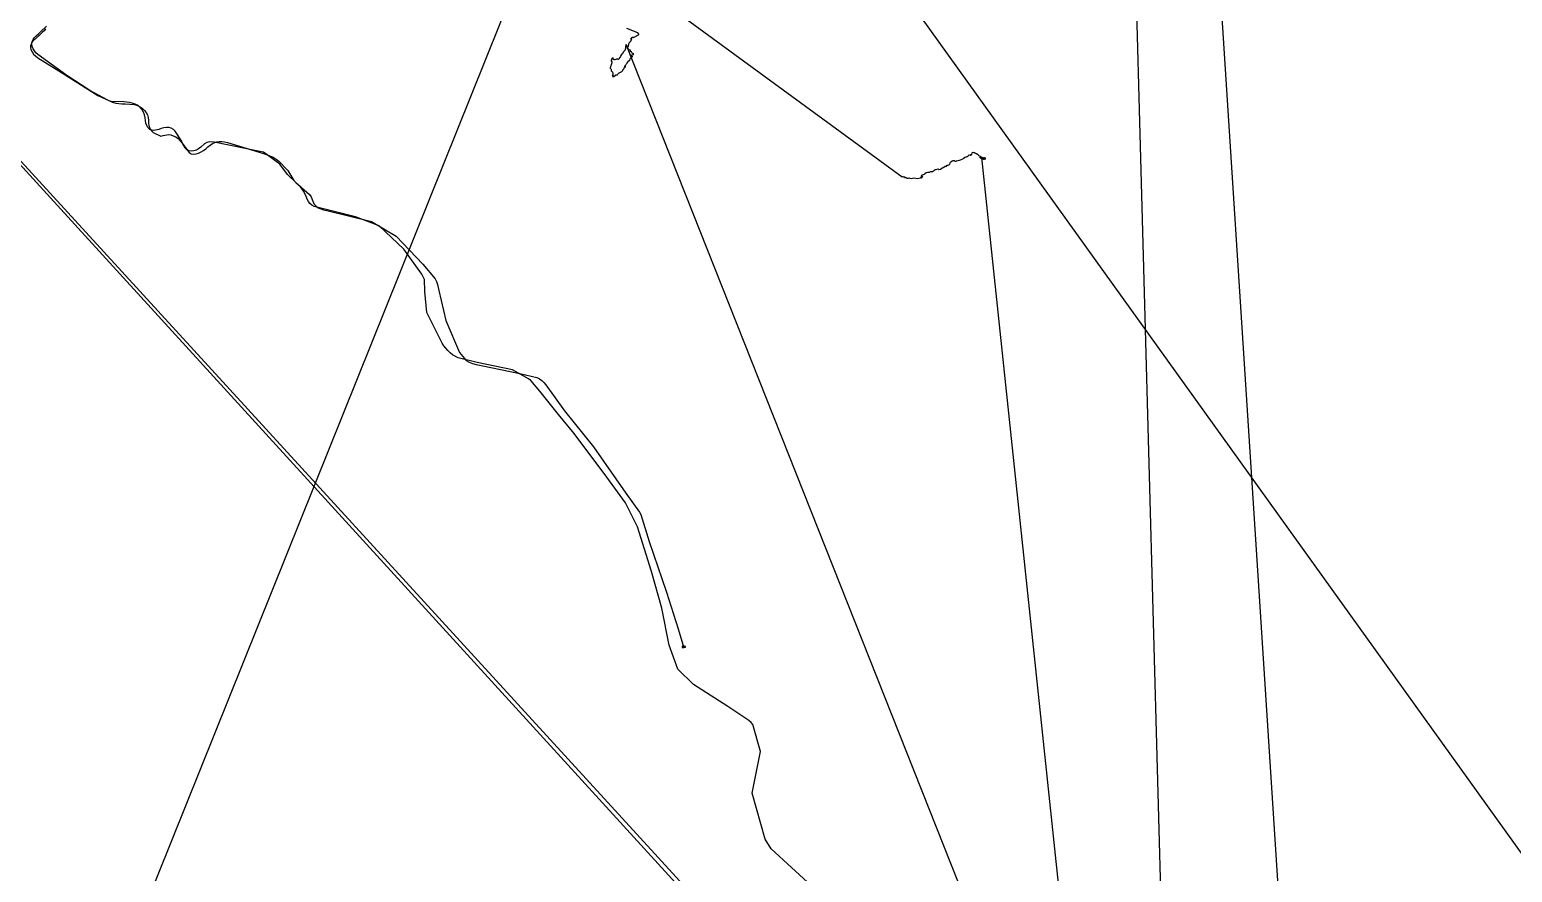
# Model space of a CAD drawing. Extents: x 533996 to 558759, y 1823984 to 1869097.
# Drawn here: x 545317 to 553429, y 1841933 to 1846540 of the extents above; entities that cross this region are included whole.
import ezdxf

# ---------------------------------------------------------------- set-up
doc = ezdxf.new("R2010")
doc.units = 0
for name, color, linetype in [('Default', 7, 'Continuous'), ('Unknown Line Type', 7, 'Continuous'), ('Unknown Point Feature', 7, 'Continuous')]:
    doc.layers.add(name, color=color, linetype=linetype)

# ---------------------------------------------------------------- blocks, each defined once
blk = doc.blocks.new('POINT_DISPLAY')
at = {"layer": 'Default'}
blk.add_line((0, 0), (0, 0), dxfattribs=at)

msp = doc.modelspace()

# ---------------------------------------------------------------- linework, layer by layer
at = {"layer": 'Unknown Line Type'}
for points in [[(558442.5, 1835128.9), (534041.3, 1869090)], [(536144.3, 1855925), (550089.9, 1845735.2), (550095.4, 1845737.3), (550097.5, 1845735.6), (550101.3, 1845735.6), (550104.8, 1845735.5), (550105.5, 1845729.9), (550113.1, 1845731.5), (550118, 1845728.1), (550122.4, 1845729), (550128.6, 1845730), (550132.1, 1845729), (550139.9, 1845727.2), (550147.8, 1845728.2), (550154.3, 1845729.6), (550164.9, 1845728), (550174.1, 1845726.7), (550181.4, 1845728.6), (550190.3, 1845730.7), (550193.7, 1845733.9), (550202.7, 1845735.3), (550196.8, 1845742.5), (550193.8, 1845737.4), (550195, 1845730.6), (550195.3, 1845730.3), (550198.5, 1845734.8), (550198.8, 1845741.5), (550201.6, 1845745.7), (550212, 1845750.7), (550215.1, 1845753.4), (550221.9, 1845758.6), (550230.8, 1845761.8), (550240.6, 1845760.5), (550246.5, 1845765.3), (550255.9, 1845765.5), (550261.7, 1845768.3), (550265.1, 1845769.6), (550271.8, 1845776.2), (550277, 1845775.1), (550285.8, 1845778.8), (550289.8, 1845776.9), (550289.2, 1845774.7), (550289, 1845776.3), (550291.7, 1845776.2), (550299.8, 1845778.1), (550308.1, 1845783.4), (550312, 1845786.2), (550315.8, 1845786.8), (550318.8, 1845789), (550326, 1845793.3), (550332.7, 1845794), (550336.5, 1845799.9), (550342.3, 1845798.9), (550349.8, 1845802.1), (550352.6, 1845810), (550354.3, 1845816), (550363.1, 1845823.3), (550370, 1845825.1), (550374.8, 1845824), (550378.2, 1845821.3), (550386.4, 1845820.8), (550388.5, 1845823.8), (550395.8, 1845824), (550404.2, 1845827.3), (550409.8, 1845828.9), (550418.5, 1845831.8), (550425.1, 1845835.2), (550428.9, 1845837.9), (550433.9, 1845842.6), (550440.2, 1845845.1), (550438.1, 1845843.2), (550446.3, 1845846.8), (550452.1, 1845850.1), (550456.7, 1845855.9), (550462.5, 1845854.8), (550464.7, 1845854.8), (550463.8, 1845856.3), (550461.7, 1845855.9), (550463.5, 1845856), (550469.1, 1845856.2), (550471.8, 1845857.9), (550472.4, 1845859.5), (550474.1, 1845866.2), (550477.3, 1845870.2), (550482.5, 1845868.7), (550484.6, 1845868.7), (550487.1, 1845864.3), (550489.1, 1845866.7), (550494.6, 1845862.4), (550498.6, 1845862.9), (550501, 1845861.6), (550498.2, 1845859.8), (550504.4, 1845857), (550505.6, 1845856.9), (550508.7, 1845852.2), (550516.8, 1845849.3), (550524.1, 1845843.8), (550525.6, 1845842.8), (550531.1, 1845839.4), (550533.3, 1845834.5), (550531.9, 1845837.1), (550532.5, 1845837.2), (550532.3, 1845836.1), (550535.5, 1845837.7), (550533.3, 1845836.4), (550532.8, 1845836.2), (550533.7, 1845837.4), (550537.7, 1845840.8), (550538.4, 1845840.4), (550545.2, 1845838.9), (550544.6, 1845835.3), (550540.8, 1845830.6), (550537.9, 1845830.8), (550535.6, 1845830.5), (550526.3, 1845832.6), (550516.3, 1845838.9), (550517.2, 1845842.2), (550519.9, 1845841.3), (550522.9, 1845840.6), (550523.5, 1845840.4), (550524, 1845840), (550523.9, 1845839.9), (550520.6, 1845842.3), (550521.4, 1845842.7), (550524.2, 1845842.2), (550521.3, 1845841.8), (550520.2, 1845840.6), (550520, 1845840.3), (550519.1, 1845840.8), (550519.7, 1845841.5), (550520.9, 1845842.4), (550521.9, 1845841.6), (550521.9, 1845841.5), (550521.9, 1845842.3), (550522.6, 1845841.6), (550522.6, 1845842.2), (550522.5, 1845841.4), (550522.3, 1845841), (550524.1, 1845840.2), (550524.8, 1845840.4), (551246.4, 1839005.9)], [(539005.1, 1852659.7), (551571.7, 1838939.3)], [(551357.7, 1839129.4), (539007.3, 1852656.4)], [(551695.9, 1848840.4), (553294.3, 1824054.2)], [(551584.8, 1838962.9), (551324.1, 1848508.2)], [(548045.7, 1846963.5), (543125.2, 1834730.5)], [(545403.8, 1846545.5), (545396.4, 1846534.6), (545387.4, 1846525.7), (545377.8, 1846517.1), (545368.1, 1846509.1), (545337.3, 1846481.4), (545332, 1846475.3), (545327.6, 1846468.2), (545324.2, 1846460.4), (545322.1, 1846452), (545321.1, 1846442.1), (545323.2, 1846430.8), (545329.7, 1846418.1), (545338.7, 1846406.7), (545349.6, 1846396.2), (545360.8, 1846386.6), (545476.5, 1846315), (545689.7, 1846181), (545770.8, 1846144), (545787.4, 1846139), (545804.8, 1846136.4), (545821.8, 1846135.2), (545839.2, 1846134.7), (545891, 1846130.2), (545906.6, 1846125.2), (545920.8, 1846117.6), (545933.8, 1846108.3), (545945.5, 1846097.9), (545955, 1846086.6), (545961.3, 1846073.9), (545964.8, 1846060.1), (545966.3, 1846045.5), (545967.2, 1846030.8), (545968.9, 1846016.7), (545972.5, 1846004.3), (545978.2, 1845994), (545985.6, 1845985.6), (545993.4, 1845978.2), (546033.9, 1845957.5), (546046.9, 1845961.4), (546076.4, 1845967.1), (546088.3, 1845964.5), (546101.2, 1845959.7), (546116.8, 1845954.3), (546129.2, 1845944.2), (546139.9, 1845931.9), (546150.4, 1845919.4), (546160.1, 1845906.2), (546189.2, 1845869.1), (546200.7, 1845861.9), (546213.5, 1845859.5), (546227.4, 1845861.7), (546241.3, 1845865.4), (546255.1, 1845871.8), (546268.4, 1845879.3), (546280.8, 1845889.1), (546292.5, 1845899.5), (546316.9, 1845917), (546329.1, 1845922.5), (546341.4, 1845926.2), (546354.2, 1845928.4), (546367.5, 1845929.4), (546383, 1845927.2), (546400, 1845922.7), (546595.6, 1845863.5), (546648.2, 1845842.1), (546664.8, 1845831.9), (546680.2, 1845820.6), (546728.6, 1845769.9), (546761.8, 1845715.7), (546772.4, 1845704.7), (546847.2, 1845638.7), (546856.2, 1845625.6), (546862.2, 1845611.7), (546867.8, 1845597.6), (546874.8, 1845585), (546884, 1845574.6), (546895.6, 1845566.6), (546909.1, 1845560.1), (546924.7, 1845555.3), (546942.1, 1845551.7), (547186.5, 1845491), (547321.2, 1845411.3), (547468, 1845258.8), (547535.2, 1845177.9), (547542.4, 1845162.5), (547547.7, 1845147.2), (547551.9, 1845131), (547555.4, 1845114.1), (547592.9, 1844950.2), (547667.9, 1844774.1), (547705.1, 1844731.6), (547722.2, 1844722.8), (547740.5, 1844715.6), (547759.3, 1844709.9), (547777.8, 1844705.9), (547796.2, 1844702.4), (547998.1, 1844659.5), (548092.1, 1844638.2), (548107, 1844631.3), (548119, 1844622.3), (548129.8, 1844610.9), (548140, 1844597.9), (548243, 1844456.2), (548400.8, 1844260.1), (548578.3, 1844005.8), (548653.4, 1843902.5), (548661, 1843889.6), (548706.9, 1843742), (548800.7, 1843465.1), (548864, 1843264.5), (548890.9, 1843178.4), (548896.1, 1843160.9), (548895.3, 1843166.5), (548896.5, 1843167), (548897.2, 1843165.9), (548897.2, 1843164.9), (548895.8, 1843163.6), (548894, 1843163.3), (548894, 1843163.5), (548895.1, 1843164.1), (548894.6, 1843163.3), (548896.6, 1843163.8), (548895.3, 1843164.9), (548893.3, 1843166), (548894, 1843163.7), (548894.5, 1843164.4), (548894.9, 1843163.8), (548893, 1843164.5), (548896.2, 1843163.9), (548897.4, 1843164.5), (548895.3, 1843164.6), (548895.9, 1843164.3), (548893.1, 1843163.5), (548895.4, 1843164.9), (548897.1, 1843165.4), (548896.7, 1843164.7), (548897.2, 1843165.5), (548896.6, 1843165.3), (548897.2, 1843165.5), (548899.3, 1843166), (548898.9, 1843165.4), (548897.7, 1843166), (548897.6, 1843165.1), (548898.6, 1843164.7), (548900.1, 1843164.7), (548903, 1843163.6), (548905.4, 1843164.4), (548904.8, 1843165.4), (548903.2, 1843164.6), (548905.1, 1843165.4), (548905.5, 1843167.4), (548901.6, 1843165.4), (548899.7, 1843165.6), (548900.3, 1843166.5), (548899.7, 1843166.9), (548901.4, 1843167), (548900.2, 1843167), (548899.5, 1843166.9), (548900.1, 1843167.6), (548894.1, 1843166.6), (548889.3, 1843168.2), (548894.3, 1843167.3), (548893.9, 1843166.2), (548896.6, 1843165.4), (548893.8, 1843164.4), (548894.1, 1843164.8), (548893.2, 1843164.6), (548894.7, 1843164.4), (548897.8, 1843164.8), (548894, 1843164.1), (548892.2, 1843165.9), (548891.3, 1843166.3), (548895.3, 1843164.5), (548900.1, 1843165.8), (548905.1, 1843165.5), (548901.8, 1843164.4), (548902.6, 1843166.1), (548900, 1843165.9), (548903.9, 1843167.6), (548899.9, 1843165.4), (548895.4, 1843165.8), (548894.8, 1843165.5), (548896.4, 1843167), (548897.4, 1843167.6), (548896.6, 1843167.5), (548894.6, 1843165.9), (548891.8, 1843165.6), (548892.2, 1843166.6), (548894.9, 1843165.7), (548893.1, 1843166.2), (548896.1, 1843164.9), (548895.1, 1843167.7), (548893.9, 1843168.9), (548895.1, 1843168.4), (548897.4, 1843166), (548898.7, 1843166.1), (548899.6, 1843166.4), (548897.7, 1843166.3), (548895.6, 1843165.3), (548896, 1843164.8), (548895.6, 1843165.1), (548894.1, 1843164.1), (548895.3, 1843165.3), (548893.4, 1843165.3), (548889.9, 1843165.1), (548886, 1843164.8), (548888, 1843165.9), (548886, 1843165.3), (548891.2, 1843165.9), (548896.2, 1843168.4), (548895.6, 1843168.7), (548895.7, 1843167.7), (548894.9, 1843169), (548892.9, 1843168.8), (548895.6, 1843169.1), (548893.4, 1843170.9), (548889.1, 1843170.8), (548893.5, 1843168.5), (548893.7, 1843168.8), (548893, 1843168.1), (548893.1, 1843167.5), (548892.7, 1843168.1), (548889.9, 1843167.8), (548890.4, 1843167.4), (548890, 1843166.9), (548891.8, 1843167.8), (548893.8, 1843166.6), (548895, 1843167.6), (548893.8, 1843166), (548897.3, 1843167), (548898.7, 1843168.5), (548902.9, 1843164.9), (548900.5, 1843167.6), (548897.8, 1843169.4), (548902.2, 1843165), (548900.6, 1843165.6), (548898.2, 1843167.1), (548895.7, 1843168.5), (548893.4, 1843167.7), (548892, 1843168.2), (548891.6, 1843166.4), (548890.1, 1843166.6), (548889.1, 1843162), (548889.4, 1843164.4), (548891.5, 1843164.3), (548891.6, 1843164.3), (548889.3, 1843163.6), (548892.9, 1843162.9), (548891.2, 1843164.8), (548891.4, 1843159.1), (548891.5, 1843162.4), (548889.5, 1843159.1), (548890.2, 1843163.4), (548891, 1843163.5), (548889.7, 1843162.9), (548889.7, 1843161.1), (548892.6, 1843164), (548891.9, 1843166.1), (548889.6, 1843166.5), (548887.2, 1843167.6), (548889.1, 1843165.5), (548892.1, 1843163.1), (548891.4, 1843166.9), (548892.7, 1843165.6), (548892.2, 1843166.2), (548894.6, 1843164.6), (548891.3, 1843165.8), (548890.1, 1843165.9), (548892.5, 1843166.1), (548893.9, 1843164.9), (548893.2, 1843165.2), (548889.7, 1843166.2), (548890.8, 1843166.5), (548889.3, 1843168.5), (548891, 1843167.9), (548894, 1843165.9), (548892.8, 1843164.8), (548892.3, 1843167.8), (548893.2, 1843166.9), (548892.9, 1843165.5)], [(549679.8, 1841780.6), (549484.8, 1841959.5), (549373.3, 1842060.7), (549340.4, 1842115), (549270.3, 1842366.4), (549314.8, 1842592.8), (549273.8, 1842741.1), (549263.7, 1842751.9), (549251.8, 1842762.5), (549135.9, 1842840.1), (548949.2, 1842960.6), (548863.8, 1843043.5), (548815.9, 1843175.3), (548776.4, 1843377.5), (548718.8, 1843577.1), (548641.9, 1843822.3), (548577.5, 1843953.5), (548474.6, 1844093.8), (548295.9, 1844332.4), (548209.9, 1844436.2), (548108.8, 1844562.8), (548059.3, 1844622.5), (548046.8, 1844631.7), (547958.7, 1844679.6), (547765.1, 1844720.1), (547661.6, 1844746.3), (547630.8, 1844763.1), (547617.8, 1844773.5), (547605.5, 1844785.2), (547594.1, 1844798), (547583.6, 1844811.5), (547574, 1844825.4), (547490.1, 1844994.3), (547479.1, 1845107.9), (547477.1, 1845174.3), (547470.5, 1845188.5), (547462.5, 1845203.3), (547363.7, 1845340.5), (547228.8, 1845466.8), (547099.2, 1845516.4), (546873.1, 1845572.8), (546860, 1845580.7), (546849.4, 1845589.9), (546841.6, 1845601.3), (546835.1, 1845614.1), (546830.2, 1845628.4), (546817.1, 1845655.7), (546808.4, 1845668.1), (546798.3, 1845680.2), (546786.6, 1845691.9), (546774.3, 1845703.2), (546726.7, 1845748.5), (546684.7, 1845804.1), (546595.4, 1845869.6), (546576.3, 1845874.3), (546326.2, 1845924.9), (546298.8, 1845926.2), (546285.9, 1845923.4), (546273.7, 1845916.8), (546252.5, 1845897.9), (546241.3, 1845888.3), (546228.9, 1845881.5), (546215.9, 1845877.1), (546202.1, 1845875.9), (546189, 1845877.7), (546177.6, 1845883.2), (546167.9, 1845892.7), (546160.1, 1845904.7), (546153.6, 1845918.5), (546147, 1845932.8), (546113.7, 1845985.5), (546103.1, 1845994.2), (546091.4, 1846000.7), (546078.6, 1846004.3), (546065.2, 1846005.4), (546051.4, 1846003.6), (546037.1, 1845999.6), (546022.9, 1845995.1), (545996.5, 1845988.8), (545984.6, 1845989.8), (545973.9, 1845995.1), (545964.2, 1846004.5), (545957, 1846016.2), (545952.5, 1846029.4), (545950.1, 1846043.6), (545948.3, 1846058.6), (545945.6, 1846073.9), (545940.5, 1846088.7), (545932.9, 1846102.3), (545910.4, 1846126), (545894.9, 1846133.1), (545878.5, 1846138.8), (545862.2, 1846142.2), (545846.5, 1846144), (545831.2, 1846144.9), (545763.5, 1846148), (545751.5, 1846151), (545740.1, 1846155.6), (545646.9, 1846207.7), (545520.9, 1846289.5), (545361.5, 1846403.9), (545351.2, 1846413.6), (545342.6, 1846424.4), (545335.7, 1846435.9), (545330.9, 1846448.4), (545328.9, 1846461.4), (545330.6, 1846473.9), (545335.9, 1846485.9), (545343.7, 1846496.9), (545353.3, 1846507.2), (545364.3, 1846517.2), (545375.9, 1846527.6), (545408.4, 1846559.6)], [(551571.4, 1838918.5), (548580.4, 1846459.8), (548576, 1846446.6), (548576.9, 1846443.2), (548576.8, 1846440), (548576.3, 1846436.1), (548574.9, 1846434.6), (548572.8, 1846426.8), (548567, 1846421.3), (548564.1, 1846417.6), (548559.7, 1846408.7), (548554.7, 1846404.3), (548551.5, 1846399), (548548.7, 1846393.3), (548546.4, 1846387.5), (548544.4, 1846385.2), (548541.8, 1846381.4), (548541.2, 1846380.7), (548536.3, 1846377.4), (548534.5, 1846377.3), (548534.7, 1846378.1), (548527.1, 1846378.2), (548520.5, 1846375.7), (548516.2, 1846376.3), (548513.2, 1846374.6), (548509.1, 1846381.3), (548508.8, 1846385.6), (548508.7, 1846385.7), (548503.8, 1846381.8), (548502.9, 1846381.6), (548500.4, 1846378.6), (548500.4, 1846376.7), (548499.1, 1846373.3), (548499.1, 1846368.9), (548501.5, 1846363.9), (548501.8, 1846358.3), (548499.1, 1846348.3), (548498.7, 1846345.8), (548494.9, 1846339.1), (548492.2, 1846330.1), (548491.8, 1846330.1), (548492.5, 1846330.5), (548494.2, 1846328.5), (548497.1, 1846326.5), (548498, 1846322.4), (548498.7, 1846314.2), (548498.2, 1846314.3), (548503.5, 1846311.9), (548507.3, 1846304.5), (548507.4, 1846304.5), (548507.7, 1846293.1), (548503.9, 1846289.5), (548508, 1846288.6), (548507.7, 1846280.9), (548511.7, 1846284), (548514.9, 1846286.8), (548515.5, 1846286.3), (548512, 1846283.2), (548523.2, 1846293.3), (548526.1, 1846293.6), (548533.8, 1846293.2), (548534.9, 1846296.4), (548541, 1846302.6), (548542.6, 1846304.8), (548550, 1846307.3), (548552.1, 1846308.3), (548553.9, 1846310), (548556.2, 1846311.3), (548561.4, 1846317.6), (548562.9, 1846321), (548564.5, 1846320.2), (548564.5, 1846323), (548570.2, 1846328.5), (548569.8, 1846331.3), (548573.8, 1846338.5), (548574.1, 1846338.4), (548574.8, 1846333.9), (548573.4, 1846337.3), (548572.8, 1846338.9), (548576.5, 1846344.3), (548581.1, 1846351), (548586.6, 1846357.1), (548586.3, 1846358.6), (548588.1, 1846359.7), (548593.9, 1846367.6), (548595.9, 1846372.2), (548601, 1846371.9), (548599.6, 1846373.3), (548602.5, 1846381.1), (548604.5, 1846384.9), (548608.7, 1846388.8), (548607.8, 1846391.7), (548611.7, 1846396), (548613.2, 1846394.9), (548613.3, 1846390.1), (548613.8, 1846390.2), (548614.3, 1846391.9), (548610.5, 1846397), (548612.2, 1846402.4), (548614.1, 1846403.4), (548619.1, 1846404.8), (548620.5, 1846405), (548618.9, 1846404.6), (548621.6, 1846408.1), (548618.5, 1846408.8), (548616.5, 1846410.5), (548613.7, 1846412.3), (548610.3, 1846419.1), (548608.5, 1846418.3), (548604.6, 1846421.5), (548604.7, 1846425.6), (548605.2, 1846426.6), (548604.9, 1846426.5), (548602.1, 1846428), (548597.4, 1846430.7), (548590.3, 1846436.3), (548591.1, 1846438.1), (548589.1, 1846445.6), (548588.5, 1846447.7), (548585, 1846448.5), (548588.7, 1846445.6), (548592.2, 1846448.2), (548593.1, 1846450.1), (548593.1, 1846454), (548594.7, 1846458.9), (548595.9, 1846468.7), (548596.1, 1846469), (548602, 1846473), (548605.7, 1846477.8), (548607, 1846480), (548609, 1846486), (548605.2, 1846491), (548605.4, 1846491.3), (548605.5, 1846489.6), (548610.6, 1846488.7), (548610.1, 1846488.6), (548608.5, 1846489.7), (548612.6, 1846496.4), (548615.6, 1846499.8), (548616.3, 1846499.5), (548620.5, 1846498.3), (548621.2, 1846495.2), (548624.2, 1846499.6), (548648.5, 1846512.2), (548649.6, 1846513.4), (548650.1, 1846514.5), (548649.4, 1846516), (548643.5, 1846523.2), (548583.8, 1846547.1)]]:
    msp.add_lwpolyline(points, dxfattribs=at)

# ---------------------------------------------------------------- block references
at = {"layer": 'Unknown Point Feature', "xscale": 0.1, "yscale": 0.10000000000000002}
for p in [(545396.4, 1846534.6), (545322.1, 1846452), (545324.2, 1846460.4), (545327.6, 1846468.2), (545328.9, 1846461.4), (545330.6, 1846473.9), (545330.9, 1846448.4), (545332, 1846475.3), (545335.9, 1846485.9), (545337.3, 1846481.4), (545343.7, 1846496.9), (545353.3, 1846507.2), (545364.3, 1846517.2), (545368.1, 1846509.1), (545375.9, 1846527.6), (545377.8, 1846517.1), (545387.4, 1846525.7), (548580.4, 1846459.8), (548585, 1846448.5), (548588.5, 1846447.7), (548592.2, 1846448.2), (548593.1, 1846454), (548593.1, 1846450.1), (548594.7, 1846458.9), (548595.9, 1846468.7), (548596.1, 1846469), (548602, 1846473), (548605.2, 1846491), (548605.4, 1846491.3), (548605.5, 1846489.6), (548605.7, 1846477.8), (548607, 1846480), (548608.5, 1846489.7), (548609, 1846486), (548610.1, 1846488.6), (548610.6, 1846488.7), (548612.6, 1846496.4), (548615.6, 1846499.8), (548616.3, 1846499.5), (548620.5, 1846498.3), (548621.2, 1846495.2), (548624.2, 1846499.6), (548643.5, 1846523.2), (548648.5, 1846512.2), (548649.4, 1846516), (548649.6, 1846513.4), (548650.1, 1846514.5), (545321.1, 1846442.1), (545323.2, 1846430.8), (545329.7, 1846418.1), (545335.7, 1846435.9), (545338.7, 1846406.7), (545342.6, 1846424.4), (545349.6, 1846396.2), (545351.2, 1846413.6), (545360.8, 1846386.6), (545361.5, 1846403.9), (548499.1, 1846373.3), (548499.1, 1846368.9), (548500.4, 1846378.6), (548500.4, 1846376.7), (548502.9, 1846381.6), (548503.8, 1846381.8), (548508.7, 1846385.7), (548508.8, 1846385.6), (548509.1, 1846381.3), (548513.2, 1846374.6), (548516.2, 1846376.3), (548520.5, 1846375.7), (548527.1, 1846378.2), (548534.5, 1846377.3), (548534.7, 1846378.1), (548536.3, 1846377.4), (548541.2, 1846380.7), (548541.8, 1846381.4), (548544.4, 1846385.2), (548546.4, 1846387.5), (548548.7, 1846393.3), (548551.5, 1846399), (548554.7, 1846404.3), (548559.7, 1846408.7), (548564.1, 1846417.6), (548567, 1846421.3), (548572.8, 1846426.8), (548574.9, 1846434.6), (548576, 1846446.6), (548576.3, 1846436.1), (548576.8, 1846440), (548576.9, 1846443.2), (548588.7, 1846445.6), (548589.1, 1846445.6), (548590.3, 1846436.3), (548591.1, 1846438.1), (548593.9, 1846367.6), (548595.9, 1846372.2), (548597.4, 1846430.7), (548599.6, 1846373.3), (548601, 1846371.9), (548602.1, 1846428), (548602.5, 1846381.1), (548604.5, 1846384.9), (548604.6, 1846421.5), (548604.7, 1846425.6), (548604.9, 1846426.5), (548605.2, 1846426.6), (548607.8, 1846391.7), (548608.5, 1846418.3), (548608.7, 1846388.8), (548610.3, 1846419.1), (548610.5, 1846397), (548611.7, 1846396), (548612.2, 1846402.4), (548613.2, 1846394.9), (548613.3, 1846390.1), (548613.7, 1846412.3), (548613.8, 1846390.2), (548614.1, 1846403.4), (548614.3, 1846391.9), (548616.5, 1846410.5), (548618.5, 1846408.8), (548618.9, 1846404.6), (548619.1, 1846404.8), (548620.5, 1846405), (548621.6, 1846408.1), (545476.5, 1846315), (545520.9, 1846289.5), (548491.8, 1846330.1), (548492.2, 1846330.1), (548492.5, 1846330.5), (548494.2, 1846328.5), (548494.9, 1846339.1), (548497.1, 1846326.5), (548498, 1846322.4), (548498.2, 1846314.3), (548498.7, 1846345.8), (548498.7, 1846314.2), (548499.1, 1846348.3), (548501.5, 1846363.9), (548501.8, 1846358.3), (548503.5, 1846311.9), (548503.9, 1846289.5), (548507.3, 1846304.5), (548507.4, 1846304.5), (548507.7, 1846293.1), (548508, 1846288.6), (548514.9, 1846286.8), (548515.5, 1846286.3), (548523.2, 1846293.3), (548526.1, 1846293.6), (548533.8, 1846293.2), (548534.9, 1846296.4), (548541, 1846302.6), (548542.6, 1846304.8), (548550, 1846307.3), (548552.1, 1846308.3), (548553.9, 1846310), (548556.2, 1846311.3), (548561.4, 1846317.6), (548562.9, 1846321), (548564.5, 1846323), (548564.5, 1846320.2), (548569.8, 1846331.3), (548570.2, 1846328.5), (548572.8, 1846338.9), (548573.4, 1846337.3), (548573.8, 1846338.5), (548574.1, 1846338.4), (548574.8, 1846333.9), (548576.5, 1846344.3), (548581.1, 1846351), (548586.3, 1846358.6), (548586.6, 1846357.1), (548588.1, 1846359.7), (545646.9, 1846207.7), (548507.7, 1846280.9), (548511.7, 1846284), (548512, 1846283.2), (545689.7, 1846181), (545740.1, 1846155.6), (545751.5, 1846151), (545763.5, 1846148), (545770.8, 1846144), (545787.4, 1846139), (545804.8, 1846136.4), (545821.8, 1846135.2), (545831.2, 1846144.9), (545839.2, 1846134.7), (545846.5, 1846144), (545862.2, 1846142.2), (545878.5, 1846138.8), (545891, 1846130.2), (545894.9, 1846133.1), (545906.6, 1846125.2), (545910.4, 1846126), (545920.8, 1846117.6), (545932.9, 1846102.3), (545933.8, 1846108.3), (545940.5, 1846088.7), (545945.5, 1846097.9), (545945.6, 1846073.9), (545948.3, 1846058.6), (545950.1, 1846043.6), (545955, 1846086.6), (545961.3, 1846073.9), (545964.8, 1846060.1), (545966.3, 1846045.5), (545952.5, 1846029.4), (545957, 1846016.2), (545964.2, 1846004.5), (545967.2, 1846030.8), (545968.9, 1846016.7), (545972.5, 1846004.3), (545973.9, 1845995.1), (545978.2, 1845994), (545984.6, 1845989.8), (545985.6, 1845985.6), (545993.4, 1845978.2), (545996.5, 1845988.8), (546022.9, 1845995.1), (546037.1, 1845999.6), (546046.9, 1845961.4), (546051.4, 1846003.6), (546065.2, 1846005.4), (546076.4, 1845967.1), (546078.6, 1846004.3), (546088.3, 1845964.5), (546091.4, 1846000.7), (546103.1, 1845994.2), (546113.7, 1845985.5), (546033.9, 1845957.5), (546101.2, 1845959.7), (546116.8, 1845954.3), (546129.2, 1845944.2), (546139.9, 1845931.9), (546147, 1845932.8), (546150.4, 1845919.4), (546153.6, 1845918.5), (546160.1, 1845906.2), (546160.1, 1845904.7), (546167.9, 1845892.7), (546177.6, 1845883.2), (546228.9, 1845881.5), (546241.3, 1845888.3), (546252.5, 1845897.9), (546268.4, 1845879.3), (546273.7, 1845916.8), (546280.8, 1845889.1), (546285.9, 1845923.4), (546292.5, 1845899.5), (546298.8, 1845926.2), (546316.9, 1845917), (546326.2, 1845924.9), (546329.1, 1845922.5), (546341.4, 1845926.2), (546354.2, 1845928.4), (546367.5, 1845929.4), (546383, 1845927.2), (546400, 1845922.7), (546189, 1845877.7), (546189.2, 1845869.1), (546200.7, 1845861.9), (546202.1, 1845875.9), (546213.5, 1845859.5), (546215.9, 1845877.1), (546227.4, 1845861.7), (546241.3, 1845865.4), (546255.1, 1845871.8), (546576.3, 1845874.3), (546595.4, 1845869.6), (546595.6, 1845863.5), (546648.2, 1845842.1), (546664.8, 1845831.9), (546680.2, 1845820.6), (546684.7, 1845804.1), (550336.5, 1845799.9), (550342.3, 1845798.9), (550349.8, 1845802.1), (550352.6, 1845810), (550354.3, 1845816), (550363.1, 1845823.3), (550370, 1845825.1), (550374.8, 1845824), (550378.2, 1845821.3), (550386.4, 1845820.8), (550388.5, 1845823.8), (550395.8, 1845824), (550404.2, 1845827.3), (550409.8, 1845828.9), (550418.5, 1845831.8), (550425.1, 1845835.2), (550428.9, 1845837.9), (550433.9, 1845842.6), (550438.1, 1845843.2), (550440.2, 1845845.1), (550446.3, 1845846.8), (550452.1, 1845850.1), (550456.7, 1845855.9), (550461.7, 1845855.9), (550462.5, 1845854.8), (550463.5, 1845856), (550463.8, 1845856.3), (550464.7, 1845854.8), (550469.1, 1845856.2), (550471.8, 1845857.9), (550472.4, 1845859.5), (550474.1, 1845866.2), (550477.3, 1845870.2), (550482.5, 1845868.7), (550484.6, 1845868.7), (550487.1, 1845864.3), (550489.1, 1845866.7), (550494.6, 1845862.4), (550498.2, 1845859.8), (550498.6, 1845862.9), (550501, 1845861.6), (550504.4, 1845857), (550505.6, 1845856.9), (550508.7, 1845852.2), (550516.3, 1845838.9), (550516.8, 1845849.3), (550517.2, 1845842.2), (550519.1, 1845840.8), (550519.7, 1845841.5), (550519.9, 1845841.3), (550520, 1845840.3), (550520.2, 1845840.6), (550520.6, 1845842.3), (550520.9, 1845842.4), (550521.3, 1845841.8), (550521.4, 1845842.7), (550521.9, 1845842.3), (550521.9, 1845841.6), (550521.9, 1845841.5), (550522.3, 1845841), (550522.5, 1845841.4), (550522.6, 1845842.2), (550522.6, 1845841.6), (550522.9, 1845840.6), (550523.5, 1845840.4), (550523.9, 1845839.9), (550524, 1845840), (550524.1, 1845843.8), (550524.1, 1845840.2), (550524.2, 1845842.2), (550524.8, 1845840.4), (550525.6, 1845842.8), (550526.3, 1845832.6), (550531.1, 1845839.4), (550531.9, 1845837.1), (550532.3, 1845836.1), (550532.5, 1845837.2), (550532.8, 1845836.2), (550533.3, 1845836.4), (550533.3, 1845834.5), (550533.7, 1845837.4), (550535.5, 1845837.7), (550535.6, 1845830.5), (550537.7, 1845840.8), (550537.9, 1845830.8), (550538.4, 1845840.4), (550540.8, 1845830.6), (550544.6, 1845835.3), (550545.2, 1845838.9), (546726.7, 1845748.5), (546728.6, 1845769.9), (550089.9, 1845735.2), (550095.4, 1845737.3), (550097.5, 1845735.6), (550101.3, 1845735.6), (550104.8, 1845735.5), (550105.5, 1845729.9), (550113.1, 1845731.5), (550118, 1845728.1), (550122.4, 1845729), (550128.6, 1845730), (550132.1, 1845729), (550139.9, 1845727.2), (550147.8, 1845728.2), (550154.3, 1845729.6), (550164.9, 1845728), (550174.1, 1845726.7), (550181.4, 1845728.6), (550190.3, 1845730.7), (550193.7, 1845733.9), (550193.8, 1845737.4), (550195, 1845730.6), (550195.3, 1845730.3), (550196.8, 1845742.5), (550198.5, 1845734.8), (550198.8, 1845741.5), (550201.6, 1845745.7), (550202.7, 1845735.3), (550212, 1845750.7), (550215.1, 1845753.4), (550221.9, 1845758.6), (550230.8, 1845761.8), (550240.6, 1845760.5), (550246.5, 1845765.3), (550255.9, 1845765.5), (550261.7, 1845768.3), (550265.1, 1845769.6), (550271.8, 1845776.2), (550277, 1845775.1), (550285.8, 1845778.8), (550289, 1845776.3), (550289.2, 1845774.7), (550289.8, 1845776.9), (550291.7, 1845776.2), (550299.8, 1845778.1), (550308.1, 1845783.4), (550312, 1845786.2), (550315.8, 1845786.8), (550318.8, 1845789), (550326, 1845793.3), (550332.7, 1845794), (546761.8, 1845715.7), (546772.4, 1845704.7), (546774.3, 1845703.2), (546786.6, 1845691.9), (546798.3, 1845680.2), (546808.4, 1845668.1), (546817.1, 1845655.7), (546847.2, 1845638.7), (546830.2, 1845628.4), (546835.1, 1845614.1), (546841.6, 1845601.3), (546849.4, 1845589.9), (546856.2, 1845625.6), (546860, 1845580.7), (546862.2, 1845611.7), (546867.8, 1845597.6), (546873.1, 1845572.8), (546874.8, 1845585), (546884, 1845574.6), (546895.6, 1845566.6), (546909.1, 1845560.1), (546924.7, 1845555.3), (546942.1, 1845551.7), (547099.2, 1845516.4), (547186.5, 1845491), (547228.8, 1845466.8), (547321.2, 1845411.3), (547363.7, 1845340.5), (547468, 1845258.8), (547462.5, 1845203.3), (547470.5, 1845188.5), (547477.1, 1845174.3), (547535.2, 1845177.9), (547542.4, 1845162.5), (547479.1, 1845107.9), (547547.7, 1845147.2), (547551.9, 1845131), (547555.4, 1845114.1), (547490.1, 1844994.3), (547592.9, 1844950.2), (547574, 1844825.4), (547583.6, 1844811.5), (547594.1, 1844798), (547605.5, 1844785.2), (547617.8, 1844773.5), (547630.8, 1844763.1), (547661.6, 1844746.3), (547667.9, 1844774.1), (547705.1, 1844731.6), (547722.2, 1844722.8), (547740.5, 1844715.6), (547759.3, 1844709.9), (547765.1, 1844720.1), (547777.8, 1844705.9), (547796.2, 1844702.4), (547958.7, 1844679.6), (547998.1, 1844659.5), (548046.8, 1844631.7), (548059.3, 1844622.5), (548092.1, 1844638.2), (548107, 1844631.3), (548119, 1844622.3), (548129.8, 1844610.9), (548140, 1844597.9), (548108.8, 1844562.8), (548209.9, 1844436.2), (548243, 1844456.2), (548295.9, 1844332.4), (548400.8, 1844260.1), (548474.6, 1844093.8), (548577.5, 1843953.5), (548578.3, 1844005.8), (548653.4, 1843902.5), (548661, 1843889.6), (548641.9, 1843822.3), (548706.9, 1843742), (548718.8, 1843577.1), (548800.7, 1843465.1), (548776.4, 1843377.5), (548864, 1843264.5), (548815.9, 1843175.3), (548886, 1843165.3), (548886, 1843164.8), (548887.2, 1843167.6), (548888, 1843165.9), (548889.1, 1843170.8), (548889.1, 1843165.5), (548889.1, 1843162), (548889.3, 1843168.5), (548889.3, 1843168.2), (548889.3, 1843163.6), (548889.4, 1843164.4), (548889.5, 1843159.1), (548889.6, 1843166.5), (548889.7, 1843166.2), (548889.7, 1843162.9), (548889.7, 1843161.1), (548889.9, 1843167.8), (548889.9, 1843165.1), (548890, 1843166.9), (548890.1, 1843166.6), (548890.1, 1843165.9), (548890.2, 1843163.4), (548890.4, 1843167.4), (548890.8, 1843166.5), (548890.9, 1843178.4), (548891, 1843167.9), (548891, 1843163.5), (548891.2, 1843165.9), (548891.2, 1843164.8), (548891.3, 1843166.3), (548891.3, 1843165.8), (548891.4, 1843166.9), (548891.4, 1843159.1), (548891.5, 1843164.3), (548891.5, 1843162.4), (548891.6, 1843166.4), (548891.6, 1843164.3), (548891.8, 1843167.8), (548891.8, 1843165.6), (548891.9, 1843166.1), (548892, 1843168.2), (548892.1, 1843163.1), (548892.2, 1843166.6), (548892.2, 1843166.2), (548892.2, 1843165.9), (548892.3, 1843167.8), (548892.5, 1843166.1), (548892.6, 1843164), (548892.7, 1843168.1), (548892.7, 1843165.6), (548892.8, 1843164.8), (548892.9, 1843168.8), (548892.9, 1843165.5), (548892.9, 1843162.9), (548893, 1843168.1), (548893, 1843164.5), (548893.1, 1843167.5), (548893.1, 1843166.2), (548893.1, 1843163.5), (548893.2, 1843166.9), (548893.2, 1843165.2), (548893.2, 1843164.6), (548893.3, 1843166), (548893.4, 1843170.9), (548893.4, 1843167.7), (548893.4, 1843165.3), (548893.5, 1843168.5), (548893.7, 1843168.8), (548893.8, 1843166.6), (548893.8, 1843166), (548893.8, 1843164.4), (548893.9, 1843168.9), (548893.9, 1843166.2), (548893.9, 1843164.9), (548894, 1843165.9), (548894, 1843164.1), (548894, 1843163.7), (548894, 1843163.5), (548894, 1843163.3), (548894.1, 1843166.6), (548894.1, 1843164.8), (548894.1, 1843164.1), (548894.3, 1843167.3), (548894.5, 1843164.4), (548894.6, 1843165.9), (548894.6, 1843164.6), (548894.6, 1843163.3), (548894.7, 1843164.4), (548894.8, 1843165.5), (548894.9, 1843169), (548894.9, 1843165.7), (548894.9, 1843163.8), (548895, 1843167.6), (548895.1, 1843168.4), (548895.1, 1843167.7), (548895.1, 1843164.1), (548895.3, 1843166.5), (548895.3, 1843165.3), (548895.3, 1843164.9), (548895.3, 1843164.6), (548895.3, 1843164.5), (548895.4, 1843165.8), (548895.4, 1843164.9), (548895.6, 1843169.1), (548895.6, 1843168.7), (548895.6, 1843165.3), (548895.6, 1843165.1), (548895.7, 1843168.5), (548895.7, 1843167.7), (548895.8, 1843163.6), (548895.9, 1843164.3), (548896, 1843164.8), (548896.1, 1843164.9), (548896.1, 1843160.9), (548896.2, 1843168.4), (548896.2, 1843163.9), (548896.4, 1843167), (548896.5, 1843167), (548896.6, 1843167.5), (548896.6, 1843165.4), (548896.6, 1843165.3), (548896.6, 1843163.8), (548896.7, 1843164.7), (548897.1, 1843165.4), (548897.2, 1843165.9), (548897.2, 1843165.5), (548897.2, 1843165.5), (548897.2, 1843164.9), (548897.3, 1843167), (548897.4, 1843167.6), (548897.4, 1843166), (548897.4, 1843164.5), (548897.6, 1843165.1), (548897.7, 1843166.3), (548897.7, 1843166), (548897.8, 1843169.4), (548897.8, 1843164.8), (548898.2, 1843167.1), (548898.6, 1843164.7), (548898.7, 1843168.5), (548898.7, 1843166.1), (548898.9, 1843165.4), (548899.3, 1843166), (548899.5, 1843166.9), (548899.6, 1843166.4), (548899.7, 1843166.9), (548899.7, 1843165.6), (548899.9, 1843165.4), (548900, 1843165.9), (548900.1, 1843167.6), (548900.1, 1843165.8), (548900.1, 1843164.7), (548900.2, 1843167), (548900.3, 1843166.5), (548900.5, 1843167.6), (548900.6, 1843165.6), (548901.4, 1843167), (548901.6, 1843165.4), (548901.8, 1843164.4), (548902.2, 1843165), (548902.6, 1843166.1), (548902.9, 1843164.9), (548903, 1843163.6), (548903.2, 1843164.6), (548903.9, 1843167.6), (548904.8, 1843165.4), (548905.1, 1843165.5), (548905.1, 1843165.4), (548905.4, 1843164.4), (548905.5, 1843167.4), (548863.8, 1843043.5), (548949.2, 1842960.6), (549135.9, 1842840.1), (549251.8, 1842762.5), (549263.7, 1842751.9), (549273.8, 1842741.1), (549314.8, 1842592.8), (549270.3, 1842366.4), (549340.4, 1842115), (549373.3, 1842060.7), (549484.8, 1841959.5)]:
    msp.add_blockref('POINT_DISPLAY', p, dxfattribs=at)

doc.saveas('drawing.dxf')
